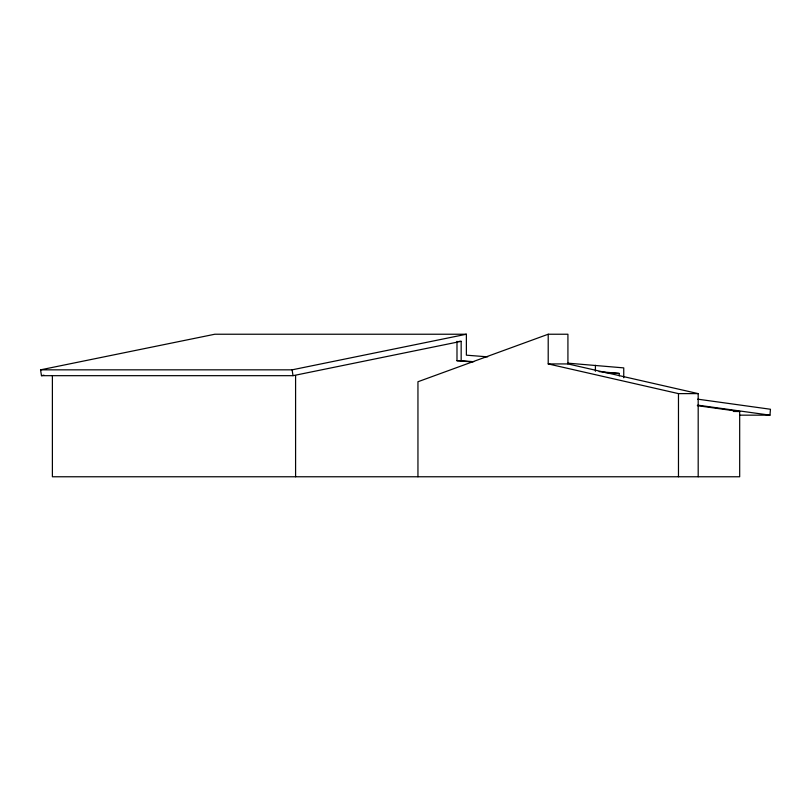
<?xml version="1.0" encoding="UTF-8"?>
<svg xmlns="http://www.w3.org/2000/svg" width="811" height="811" viewBox="0 0 811 811"><rect width="100%" height="100%" fill="white"/><g stroke="black" fill="none" stroke-linecap="round" stroke-linejoin="round"><path stroke-width="1.22" d="M739.652 415.161L769.974 415.161L770.45 409.251L697.724 399.164M698.19 476.767L698.19 393.619L567.923 363.926L567.923 334.233L548.206 334.233L417.949 381.748L417.949 476.767M473.715 361.706L461.165 360.723L461.165 341.34L293.024 375.675L41.473 375.675L40.55 369.836L214.824 334.233L466.376 334.233L466.376 355.177L487.675 356.85M41.473 375.675L43.946 375.169M40.55 369.836L292.102 369.836L466.376 334.233M459.077 341.34L461.165 341.34M456.988 341.34L456.988 360.723L461.165 360.723M548.206 334.233L548.206 363.926L567.923 363.926M619.229 375.878L619.229 373.435L605.016 372.523M548.206 363.926L678.472 393.619L698.19 393.619M733.397 411.461L739.683 411.532L739.683 476.767L52.391 476.767L52.391 375.564M567.842 363.156L623.75 367.89L623.75 377.784M456.988 360.723L472.043 361.909M599.167 371.61L619.229 373.435M697.713 405.135L769.974 415.161M697.308 405.662L739.683 411.532M292.102 369.836L293.024 375.675M678.472 393.619L678.472 476.767M595.406 365.315L595.406 371.276M295.589 375.564L295.589 476.767"/></g></svg>
